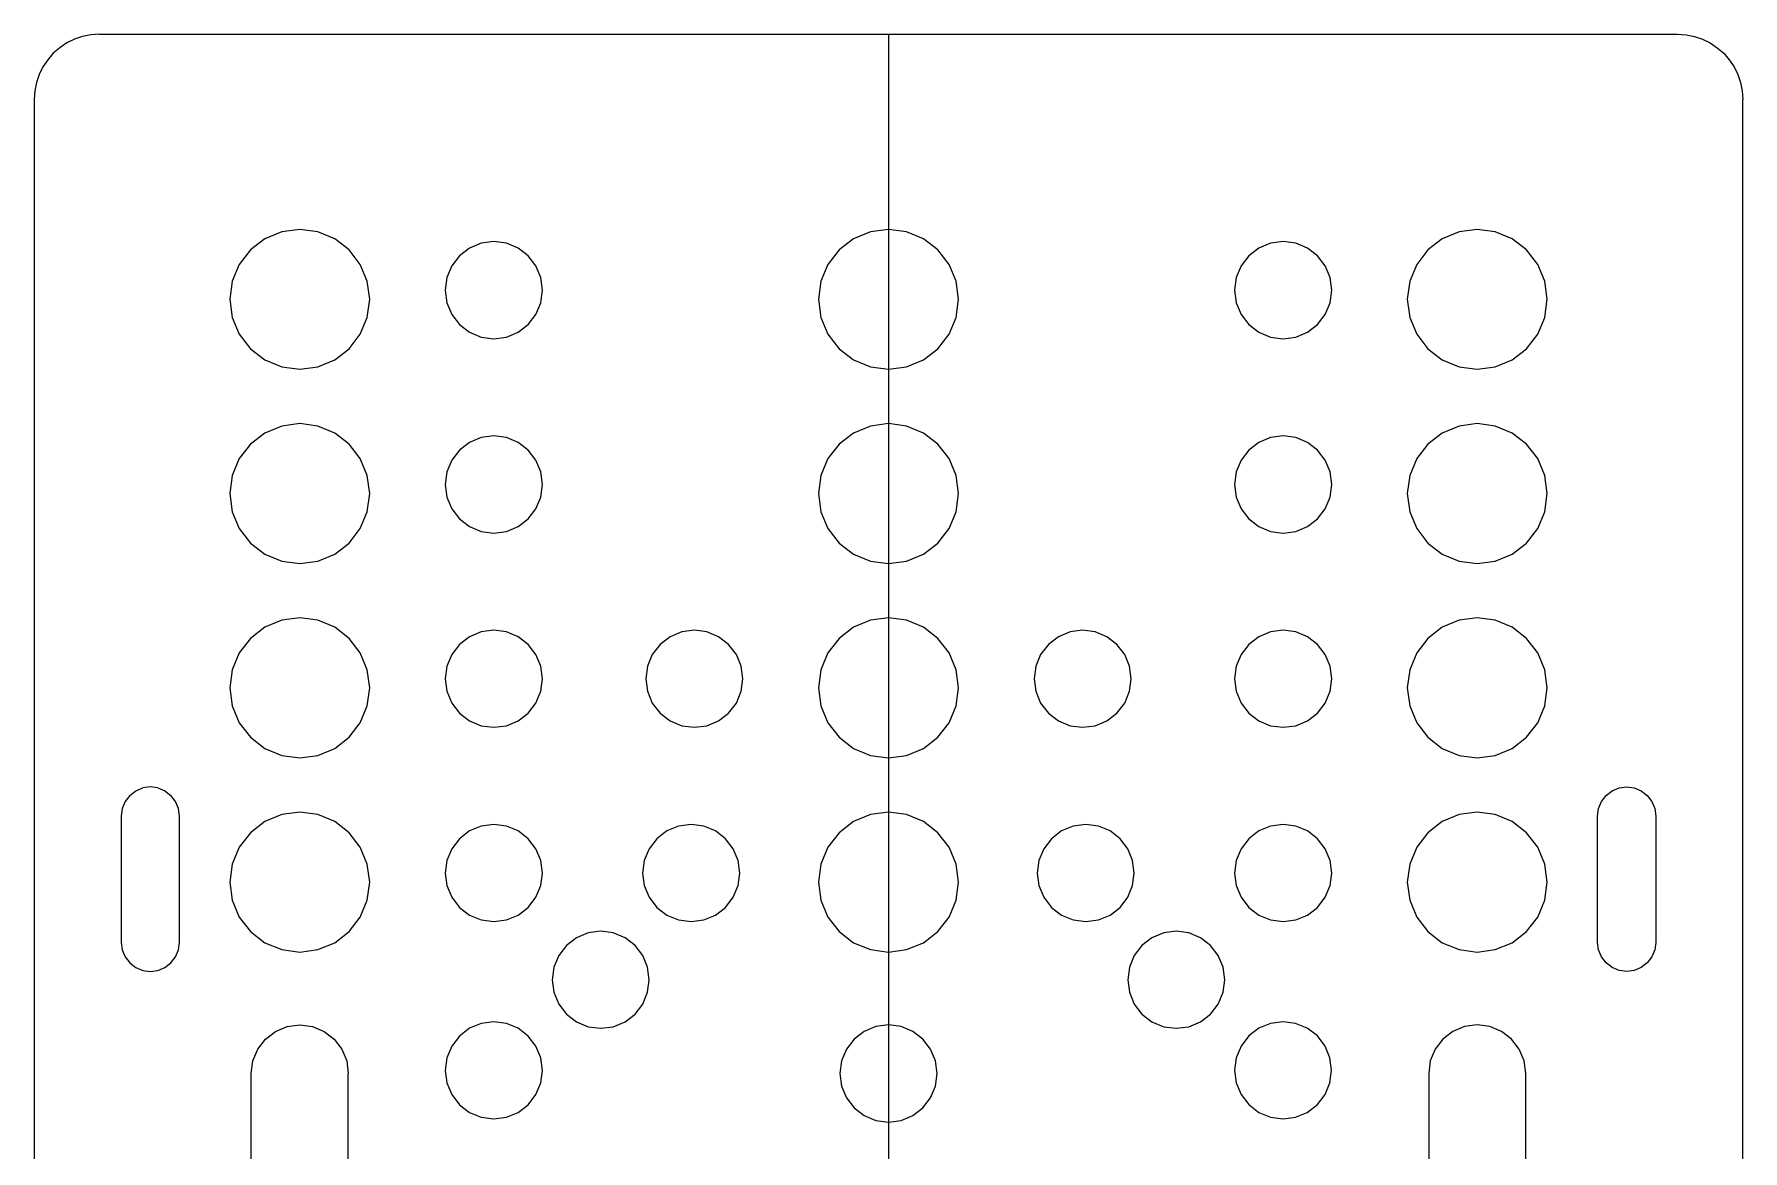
# Model space of a CAD drawing. Header units: millimetres. Extents: x -44 to 44, y -64 to 64.
# Drawn here: x -44 to 44, y 6 to 63.5 of the extents above; entities that cross this region are included whole.
import ezdxf

# ---------------------------------------------------------------- set-up
doc = ezdxf.new("R2010")
doc.units = ezdxf.units.MM
doc.layers.get('0').update_dxf_attribs({"linetype": 'CONTINUOUS'})

msp = doc.modelspace()

# ---------------------------------------------------------------- linework, layer by layer
for p, q in [((-41.508, 63.386), (-41.924, 63.244)), ((-41.076, 63.471), (-41.508, 63.386)), ((-40.637, 63.5), (-41.076, 63.471)), ((-40.637, 63.5), (40.637, 63.5)), ((0, 63.5), (0, -63.5)), ((40.637, 63.5), (41.076, 63.471)), ((41.076, 63.471), (41.508, 63.386)), ((41.508, 63.386), (41.924, 63.244)), ((-43.015, 62.515), (-43.305, 62.185)), ((-42.684, 62.805), (-43.015, 62.515)), ((-42.319, 63.05), (-42.684, 62.805)), ((-41.924, 63.244), (-42.319, 63.05)), ((41.924, 63.244), (42.319, 63.05)), ((42.319, 63.05), (42.684, 62.805)), ((42.684, 62.805), (43.015, 62.515)), ((43.015, 62.515), (43.305, 62.185)), ((-43.549, 61.819), (-43.744, 61.424)), ((-43.305, 62.185), (-43.549, 61.819)), ((43.305, 62.185), (43.549, 61.819)), ((43.549, 61.819), (43.744, 61.424)), ((-43.885, 61.008), (-43.971, 60.576)), ((-43.744, 61.424), (-43.885, 61.008)), ((43.744, 61.424), (43.885, 61.008)), ((43.885, 61.008), (43.971, 60.576)), ((-43.971, 60.576), (-44, 60.137)), ((-44, 60.137), (-44, -60.137)), ((43.971, 60.576), (44, 60.137)), ((44, -60.137), (44, 60.137)), ((-32.12, 52.97), (-32.866, 52.397)), ((-31.252, 53.329), (-32.12, 52.97)), ((-30.32, 53.452), (-31.252, 53.329)), ((-29.388, 53.329), (-30.32, 53.452)), ((-28.52, 52.97), (-29.388, 53.329)), ((-27.774, 52.397), (-28.52, 52.97)), ((-20.325, 52.82), (-20.972, 52.735)), ((-19.678, 52.735), (-20.325, 52.82)), ((-1.8, 52.97), (-2.546, 52.397)), ((-0.932, 53.329), (-1.8, 52.97)), ((0, 53.452), (-0.932, 53.329)), ((0.932, 53.329), (0, 53.452)), ((1.8, 52.97), (0.932, 53.329)), ((2.546, 52.397), (1.8, 52.97)), ((20.325, 52.825), (19.678, 52.74)), ((20.972, 52.74), (20.325, 52.825)), ((28.52, 52.97), (27.774, 52.397)), ((29.388, 53.329), (28.52, 52.97)), ((30.32, 53.452), (29.388, 53.329)), ((31.252, 53.329), (30.32, 53.452)), ((32.12, 52.97), (31.252, 53.329)), ((32.866, 52.397), (32.12, 52.97)), ((-32.866, 52.397), (-33.438, 51.652)), ((-27.202, 51.652), (-27.774, 52.397)), ((-22.093, 52.088), (-22.49, 51.57)), ((-21.575, 52.485), (-22.093, 52.088)), ((-20.972, 52.735), (-21.575, 52.485)), ((-19.075, 52.485), (-19.678, 52.735)), ((-18.557, 52.088), (-19.075, 52.485)), ((-18.16, 51.57), (-18.557, 52.088)), ((-2.546, 52.397), (-3.118, 51.652)), ((3.118, 51.652), (2.546, 52.397)), ((18.557, 52.093), (18.16, 51.575)), ((19.075, 52.49), (18.557, 52.093)), ((19.678, 52.74), (19.075, 52.49)), ((21.575, 52.49), (20.972, 52.74)), ((22.093, 52.093), (21.575, 52.49)), ((22.49, 51.575), (22.093, 52.093)), ((27.774, 52.397), (27.202, 51.652)), ((33.438, 51.652), (32.866, 52.397)), ((-33.438, 51.652), (-33.797, 50.784)), ((-26.843, 50.784), (-27.202, 51.652)), ((-22.49, 51.57), (-22.74, 50.967)), ((-17.91, 50.967), (-18.16, 51.57)), ((-3.118, 51.652), (-3.477, 50.784)), ((3.477, 50.784), (3.118, 51.652)), ((18.16, 51.575), (17.91, 50.972)), ((22.74, 50.972), (22.49, 51.575)), ((27.202, 51.652), (26.843, 50.784)), ((33.797, 50.784), (33.438, 51.652)), ((-33.797, 50.784), (-33.92, 49.852)), ((-26.72, 49.852), (-26.843, 50.784)), ((-22.74, 50.967), (-22.825, 50.32)), ((-22.825, 50.32), (-22.74, 49.673)), ((-17.825, 50.32), (-17.91, 50.967)), ((-17.91, 49.673), (-17.825, 50.32)), ((-3.477, 50.784), (-3.6, 49.852)), ((3.6, 49.852), (3.477, 50.784)), ((17.91, 50.972), (17.825, 50.325)), ((17.825, 50.325), (17.91, 49.678)), ((22.825, 50.325), (22.74, 50.972)), ((22.74, 49.678), (22.825, 50.325)), ((26.843, 50.784), (26.72, 49.852)), ((33.92, 49.852), (33.797, 50.784)), ((-33.92, 49.852), (-33.797, 48.92)), ((-26.843, 48.92), (-26.72, 49.852)), ((-22.74, 49.673), (-22.49, 49.07)), ((-18.16, 49.07), (-17.91, 49.673)), ((-3.6, 49.852), (-3.477, 48.92)), ((3.477, 48.92), (3.6, 49.852)), ((17.91, 49.678), (18.16, 49.075)), ((22.49, 49.075), (22.74, 49.678)), ((26.72, 49.852), (26.843, 48.92)), ((33.797, 48.92), (33.92, 49.852)), ((-33.797, 48.92), (-33.438, 48.052)), ((-27.202, 48.052), (-26.843, 48.92)), ((-22.49, 49.07), (-22.093, 48.552)), ((-22.093, 48.552), (-21.575, 48.155)), ((-19.075, 48.155), (-18.557, 48.552)), ((-18.557, 48.552), (-18.16, 49.07)), ((-3.477, 48.92), (-3.118, 48.052)), ((3.118, 48.052), (3.477, 48.92)), ((18.16, 49.075), (18.557, 48.557)), ((18.557, 48.557), (19.075, 48.16)), ((21.575, 48.16), (22.093, 48.557)), ((22.093, 48.557), (22.49, 49.075)), ((26.843, 48.92), (27.202, 48.052)), ((33.438, 48.052), (33.797, 48.92)), ((-33.438, 48.052), (-32.866, 47.306)), ((-27.774, 47.306), (-27.202, 48.052)), ((-21.575, 48.155), (-20.972, 47.905)), ((-20.972, 47.905), (-20.325, 47.82)), ((-20.325, 47.82), (-19.678, 47.905)), ((-19.678, 47.905), (-19.075, 48.155)), ((-3.118, 48.052), (-2.546, 47.306)), ((2.546, 47.306), (3.118, 48.052)), ((19.075, 48.16), (19.678, 47.91)), ((19.678, 47.91), (20.325, 47.825)), ((20.325, 47.825), (20.972, 47.91)), ((20.972, 47.91), (21.575, 48.16)), ((27.202, 48.052), (27.774, 47.306)), ((32.866, 47.306), (33.438, 48.052)), ((-32.866, 47.306), (-32.12, 46.734)), ((-32.12, 46.734), (-31.252, 46.375)), ((-29.388, 46.375), (-28.52, 46.734)), ((-28.52, 46.734), (-27.774, 47.306)), ((-2.546, 47.306), (-1.8, 46.734)), ((-1.8, 46.734), (-0.932, 46.375)), ((0.932, 46.375), (1.8, 46.734)), ((1.8, 46.734), (2.546, 47.306)), ((27.774, 47.306), (28.52, 46.734)), ((28.52, 46.734), (29.388, 46.375)), ((31.252, 46.375), (32.12, 46.734)), ((32.12, 46.734), (32.866, 47.306)), ((-31.252, 46.375), (-30.32, 46.252)), ((-30.32, 46.252), (-29.388, 46.375)), ((-0.932, 46.375), (0, 46.252)), ((0, 46.252), (0.932, 46.375)), ((29.388, 46.375), (30.32, 46.252)), ((30.32, 46.252), (31.252, 46.375)), ((-31.252, 43.329), (-32.12, 42.97)), ((-30.32, 43.452), (-31.252, 43.329)), ((-29.388, 43.329), (-30.32, 43.452)), ((-28.52, 42.97), (-29.388, 43.329)), ((-0.932, 43.329), (-1.8, 42.97)), ((0, 43.452), (-0.932, 43.329)), ((0.932, 43.329), (0, 43.452)), ((1.8, 42.97), (0.932, 43.329)), ((29.388, 43.329), (28.52, 42.97)), ((30.32, 43.452), (29.388, 43.329)), ((31.252, 43.329), (30.32, 43.452)), ((32.12, 42.97), (31.252, 43.329)), ((-32.866, 42.397), (-33.438, 41.652)), ((-32.12, 42.97), (-32.866, 42.397)), ((-27.774, 42.397), (-28.52, 42.97)), ((-27.202, 41.652), (-27.774, 42.397)), ((-21.575, 42.485), (-22.093, 42.088)), ((-20.972, 42.735), (-21.575, 42.485)), ((-20.325, 42.82), (-20.972, 42.735)), ((-19.678, 42.735), (-20.325, 42.82)), ((-19.075, 42.485), (-19.678, 42.735)), ((-18.557, 42.088), (-19.075, 42.485)), ((-2.546, 42.397), (-3.118, 41.652)), ((-1.8, 42.97), (-2.546, 42.397)), ((2.546, 42.397), (1.8, 42.97)), ((3.118, 41.652), (2.546, 42.397)), ((19.075, 42.485), (18.557, 42.088)), ((19.678, 42.735), (19.075, 42.485)), ((20.325, 42.82), (19.678, 42.735)), ((20.972, 42.735), (20.325, 42.82)), ((21.575, 42.485), (20.972, 42.735)), ((22.093, 42.088), (21.575, 42.485)), ((27.774, 42.397), (27.202, 41.652)), ((28.52, 42.97), (27.774, 42.397)), ((32.866, 42.397), (32.12, 42.97)), ((33.438, 41.652), (32.866, 42.397)), ((-33.438, 41.652), (-33.797, 40.784)), ((-26.843, 40.784), (-27.202, 41.652)), ((-22.49, 41.57), (-22.74, 40.967)), ((-22.093, 42.088), (-22.49, 41.57)), ((-18.16, 41.57), (-18.557, 42.088)), ((-17.91, 40.967), (-18.16, 41.57)), ((-3.118, 41.652), (-3.477, 40.784)), ((3.477, 40.784), (3.118, 41.652)), ((18.16, 41.57), (17.91, 40.967)), ((18.557, 42.088), (18.16, 41.57)), ((22.49, 41.57), (22.093, 42.088)), ((22.74, 40.967), (22.49, 41.57)), ((27.202, 41.652), (26.843, 40.784)), ((33.797, 40.784), (33.438, 41.652)), ((-33.797, 40.784), (-33.92, 39.852)), ((-26.72, 39.852), (-26.843, 40.784)), ((-22.74, 40.967), (-22.825, 40.32)), ((-17.825, 40.32), (-17.91, 40.967)), ((-3.477, 40.784), (-3.6, 39.852)), ((3.6, 39.852), (3.477, 40.784)), ((17.91, 40.967), (17.825, 40.32)), ((22.825, 40.32), (22.74, 40.967)), ((26.843, 40.784), (26.72, 39.852)), ((33.92, 39.852), (33.797, 40.784)), ((-33.92, 39.852), (-33.797, 38.92)), ((-26.843, 38.92), (-26.72, 39.852)), ((-22.825, 40.32), (-22.74, 39.673)), ((-22.74, 39.673), (-22.49, 39.07)), ((-18.16, 39.07), (-17.91, 39.673)), ((-17.91, 39.673), (-17.825, 40.32)), ((-3.6, 39.852), (-3.477, 38.92)), ((3.477, 38.92), (3.6, 39.852)), ((17.825, 40.32), (17.91, 39.673)), ((17.91, 39.673), (18.16, 39.07)), ((22.49, 39.07), (22.74, 39.673)), ((22.74, 39.673), (22.825, 40.32)), ((26.72, 39.852), (26.843, 38.92)), ((33.797, 38.92), (33.92, 39.852)), ((-33.797, 38.92), (-33.438, 38.052)), ((-27.202, 38.052), (-26.843, 38.92)), ((-22.49, 39.07), (-22.093, 38.552)), ((-18.557, 38.552), (-18.16, 39.07)), ((-3.477, 38.92), (-3.118, 38.052)), ((3.118, 38.052), (3.477, 38.92)), ((18.16, 39.07), (18.557, 38.552)), ((22.093, 38.552), (22.49, 39.07)), ((26.843, 38.92), (27.202, 38.052)), ((33.438, 38.052), (33.797, 38.92)), ((-33.438, 38.052), (-32.866, 37.306)), ((-27.774, 37.306), (-27.202, 38.052)), ((-22.093, 38.552), (-21.575, 38.155)), ((-21.575, 38.155), (-20.972, 37.905)), ((-20.972, 37.905), (-20.325, 37.82)), ((-20.325, 37.82), (-19.678, 37.905)), ((-19.678, 37.905), (-19.075, 38.155)), ((-19.075, 38.155), (-18.557, 38.552)), ((-3.118, 38.052), (-2.546, 37.306)), ((2.546, 37.306), (3.118, 38.052)), ((18.557, 38.552), (19.075, 38.155)), ((19.075, 38.155), (19.678, 37.905)), ((19.678, 37.905), (20.325, 37.82)), ((20.325, 37.82), (20.972, 37.905)), ((20.972, 37.905), (21.575, 38.155)), ((21.575, 38.155), (22.093, 38.552)), ((27.202, 38.052), (27.774, 37.306)), ((32.866, 37.306), (33.438, 38.052)), ((-32.866, 37.306), (-32.12, 36.734)), ((-28.52, 36.734), (-27.774, 37.306)), ((-2.546, 37.306), (-1.8, 36.734)), ((1.8, 36.734), (2.546, 37.306)), ((27.774, 37.306), (28.52, 36.734)), ((32.12, 36.734), (32.866, 37.306)), ((-32.12, 36.734), (-31.252, 36.375)), ((-31.252, 36.375), (-30.32, 36.252)), ((-30.32, 36.252), (-29.388, 36.375)), ((-29.388, 36.375), (-28.52, 36.734)), ((-1.8, 36.734), (-0.932, 36.375)), ((-0.932, 36.375), (0, 36.252)), ((0, 36.252), (0.932, 36.375)), ((0.932, 36.375), (1.8, 36.734)), ((28.52, 36.734), (29.388, 36.375)), ((29.388, 36.375), (30.32, 36.252)), ((30.32, 36.252), (31.252, 36.375)), ((31.252, 36.375), (32.12, 36.734)), ((-30.32, 33.452), (-31.252, 33.329)), ((-29.388, 33.329), (-30.32, 33.452)), ((0, 33.452), (-0.932, 33.329)), ((0.932, 33.329), (0, 33.452)), ((30.32, 33.452), (29.388, 33.329)), ((31.252, 33.329), (30.32, 33.452)), ((-32.12, 32.97), (-32.866, 32.397)), ((-31.252, 33.329), (-32.12, 32.97)), ((-28.52, 32.97), (-29.388, 33.329)), ((-27.774, 32.397), (-28.52, 32.97)), ((-20.972, 32.735), (-21.575, 32.485)), ((-20.325, 32.82), (-20.972, 32.735)), ((-19.678, 32.735), (-20.325, 32.82)), ((-19.075, 32.485), (-19.678, 32.735)), ((-10.647, 32.735), (-11.25, 32.485)), ((-10, 32.82), (-10.647, 32.735)), ((-9.353, 32.735), (-10, 32.82)), ((-8.75, 32.485), (-9.353, 32.735)), ((-1.8, 32.97), (-2.546, 32.397)), ((-0.932, 33.329), (-1.8, 32.97)), ((1.8, 32.97), (0.932, 33.329)), ((2.546, 32.397), (1.8, 32.97)), ((9.353, 32.735), (8.75, 32.485)), ((10, 32.82), (9.353, 32.735)), ((10.647, 32.735), (10, 32.82)), ((11.25, 32.485), (10.647, 32.735)), ((19.678, 32.735), (19.075, 32.485)), ((20.325, 32.82), (19.678, 32.735)), ((20.972, 32.735), (20.325, 32.82)), ((21.575, 32.485), (20.972, 32.735)), ((28.52, 32.97), (27.774, 32.397)), ((29.388, 33.329), (28.52, 32.97)), ((32.12, 32.97), (31.252, 33.329)), ((32.866, 32.397), (32.12, 32.97)), ((-32.866, 32.397), (-33.438, 31.652)), ((-27.202, 31.652), (-27.774, 32.397)), ((-22.093, 32.088), (-22.49, 31.57)), ((-21.575, 32.485), (-22.093, 32.088)), ((-18.557, 32.088), (-19.075, 32.485)), ((-18.16, 31.57), (-18.557, 32.088)), ((-11.768, 32.088), (-12.165, 31.57)), ((-11.25, 32.485), (-11.768, 32.088)), ((-8.232, 32.088), (-8.75, 32.485)), ((-7.835, 31.57), (-8.232, 32.088)), ((-2.546, 32.397), (-3.118, 31.652)), ((3.118, 31.652), (2.546, 32.397)), ((8.232, 32.088), (7.835, 31.57)), ((8.75, 32.485), (8.232, 32.088)), ((11.768, 32.088), (11.25, 32.485)), ((12.165, 31.57), (11.768, 32.088)), ((18.557, 32.088), (18.16, 31.57)), ((19.075, 32.485), (18.557, 32.088)), ((22.093, 32.088), (21.575, 32.485)), ((22.49, 31.57), (22.093, 32.088)), ((27.774, 32.397), (27.202, 31.652)), ((33.438, 31.652), (32.866, 32.397)), ((-33.438, 31.652), (-33.797, 30.784)), ((-26.843, 30.784), (-27.202, 31.652)), ((-22.74, 30.967), (-22.825, 30.32)), ((-22.49, 31.57), (-22.74, 30.967)), ((-17.91, 30.967), (-18.16, 31.57)), ((-17.825, 30.32), (-17.91, 30.967)), ((-12.415, 30.967), (-12.5, 30.32)), ((-12.165, 31.57), (-12.415, 30.967)), ((-7.585, 30.967), (-7.835, 31.57)), ((-7.5, 30.32), (-7.585, 30.967)), ((-3.118, 31.652), (-3.477, 30.784)), ((3.477, 30.784), (3.118, 31.652)), ((7.585, 30.967), (7.5, 30.32)), ((7.835, 31.57), (7.585, 30.967)), ((12.415, 30.967), (12.165, 31.57)), ((12.5, 30.32), (12.415, 30.967)), ((17.91, 30.967), (17.825, 30.32)), ((18.16, 31.57), (17.91, 30.967)), ((22.74, 30.967), (22.49, 31.57)), ((22.825, 30.32), (22.74, 30.967)), ((27.202, 31.652), (26.843, 30.784)), ((33.797, 30.784), (33.438, 31.652)), ((-33.797, 30.784), (-33.92, 29.852)), ((-26.72, 29.852), (-26.843, 30.784)), ((-22.825, 30.32), (-22.74, 29.673)), ((-17.91, 29.673), (-17.825, 30.32)), ((-12.5, 30.32), (-12.415, 29.673)), ((-7.585, 29.673), (-7.5, 30.32)), ((-3.477, 30.784), (-3.6, 29.852)), ((3.6, 29.852), (3.477, 30.784)), ((7.5, 30.32), (7.585, 29.673)), ((12.415, 29.673), (12.5, 30.32)), ((17.825, 30.32), (17.91, 29.673)), ((22.74, 29.673), (22.825, 30.32)), ((26.843, 30.784), (26.72, 29.852)), ((33.92, 29.852), (33.797, 30.784)), ((-33.92, 29.852), (-33.797, 28.92)), ((-26.843, 28.92), (-26.72, 29.852)), ((-22.74, 29.673), (-22.49, 29.07)), ((-22.49, 29.07), (-22.093, 28.552)), ((-18.557, 28.552), (-18.16, 29.07)), ((-18.16, 29.07), (-17.91, 29.673)), ((-12.415, 29.673), (-12.165, 29.07)), ((-12.165, 29.07), (-11.768, 28.552)), ((-8.232, 28.552), (-7.835, 29.07)), ((-7.835, 29.07), (-7.585, 29.673)), ((-3.6, 29.852), (-3.477, 28.92)), ((3.477, 28.92), (3.6, 29.852)), ((7.585, 29.673), (7.835, 29.07)), ((7.835, 29.07), (8.232, 28.552)), ((11.768, 28.552), (12.165, 29.07)), ((12.165, 29.07), (12.415, 29.673)), ((17.91, 29.673), (18.16, 29.07)), ((18.16, 29.07), (18.557, 28.552)), ((22.093, 28.552), (22.49, 29.07)), ((22.49, 29.07), (22.74, 29.673)), ((26.72, 29.852), (26.843, 28.92)), ((33.797, 28.92), (33.92, 29.852)), ((-33.797, 28.92), (-33.438, 28.052)), ((-27.202, 28.052), (-26.843, 28.92)), ((-22.093, 28.552), (-21.575, 28.155)), ((-19.075, 28.155), (-18.557, 28.552)), ((-11.768, 28.552), (-11.25, 28.155)), ((-8.75, 28.155), (-8.232, 28.552)), ((-3.477, 28.92), (-3.118, 28.052)), ((3.118, 28.052), (3.477, 28.92)), ((8.232, 28.552), (8.75, 28.155)), ((11.25, 28.155), (11.768, 28.552)), ((18.557, 28.552), (19.075, 28.155)), ((21.575, 28.155), (22.093, 28.552)), ((26.843, 28.92), (27.202, 28.052)), ((33.438, 28.052), (33.797, 28.92)), ((-33.438, 28.052), (-32.866, 27.306)), ((-32.866, 27.306), (-32.12, 26.734)), ((-28.52, 26.734), (-27.774, 27.306)), ((-27.774, 27.306), (-27.202, 28.052)), ((-21.575, 28.155), (-20.972, 27.905)), ((-20.972, 27.905), (-20.325, 27.82)), ((-20.325, 27.82), (-19.678, 27.905)), ((-19.678, 27.905), (-19.075, 28.155)), ((-11.25, 28.155), (-10.647, 27.905)), ((-10.647, 27.905), (-10, 27.82)), ((-10, 27.82), (-9.353, 27.905)), ((-9.353, 27.905), (-8.75, 28.155)), ((-3.118, 28.052), (-2.546, 27.306)), ((-2.546, 27.306), (-1.8, 26.734)), ((1.8, 26.734), (2.546, 27.306)), ((2.546, 27.306), (3.118, 28.052)), ((8.75, 28.155), (9.353, 27.905)), ((9.353, 27.905), (10, 27.82)), ((10, 27.82), (10.647, 27.905)), ((10.647, 27.905), (11.25, 28.155)), ((19.075, 28.155), (19.678, 27.905)), ((19.678, 27.905), (20.325, 27.82)), ((20.325, 27.82), (20.972, 27.905)), ((20.972, 27.905), (21.575, 28.155)), ((27.202, 28.052), (27.774, 27.306)), ((27.774, 27.306), (28.52, 26.734)), ((32.12, 26.734), (32.866, 27.306)), ((32.866, 27.306), (33.438, 28.052)), ((-32.12, 26.734), (-31.252, 26.375)), ((-29.388, 26.375), (-28.52, 26.734)), ((-1.8, 26.734), (-0.932, 26.375)), ((0.932, 26.375), (1.8, 26.734)), ((28.52, 26.734), (29.388, 26.375)), ((31.252, 26.375), (32.12, 26.734)), ((-31.252, 26.375), (-30.32, 26.252)), ((-30.32, 26.252), (-29.388, 26.375)), ((-0.932, 26.375), (0, 26.252)), ((0, 26.252), (0.932, 26.375)), ((29.388, 26.375), (30.32, 26.252)), ((30.32, 26.252), (31.252, 26.375)), ((-38.77, 24.549), (-38.408, 24.699)), ((-38.02, 24.75), (-38.408, 24.699)), ((-37.632, 24.699), (-38.02, 24.75)), ((-37.632, 24.699), (-37.27, 24.549)), ((37.27, 24.549), (37.632, 24.699)), ((37.632, 24.699), (38.02, 24.75)), ((38.02, 24.75), (38.408, 24.699)), ((38.408, 24.699), (38.77, 24.549)), ((-39.319, 24), (-39.469, 23.638)), ((-39.081, 24.311), (-39.319, 24)), ((-39.081, 24.311), (-38.77, 24.549)), ((-37.27, 24.549), (-36.959, 24.311)), ((-36.721, 24), (-36.959, 24.311)), ((-36.571, 23.638), (-36.721, 24)), ((36.571, 23.638), (36.721, 24)), ((36.721, 24), (36.959, 24.311)), ((36.959, 24.311), (37.27, 24.549)), ((38.77, 24.549), (39.081, 24.311)), ((39.081, 24.311), (39.319, 24)), ((39.319, 24), (39.469, 23.638)), ((-39.469, 23.638), (-39.52, 23.25)), ((-39.52, 23.25), (-39.52, 16.75)), ((-36.52, 23.25), (-36.571, 23.638)), ((-36.52, 16.75), (-36.52, 23.25)), ((-32.12, 22.97), (-32.866, 22.397)), ((-31.252, 23.329), (-32.12, 22.97)), ((-30.32, 23.452), (-31.252, 23.329)), ((-29.388, 23.329), (-30.32, 23.452)), ((-28.52, 22.97), (-29.388, 23.329)), ((-27.774, 22.397), (-28.52, 22.97)), ((-1.8, 22.97), (-2.546, 22.397)), ((-0.932, 23.329), (-1.8, 22.97)), ((0, 23.452), (-0.932, 23.329)), ((0.932, 23.329), (0, 23.452)), ((1.8, 22.97), (0.932, 23.329)), ((2.546, 22.397), (1.8, 22.97)), ((28.52, 22.97), (27.774, 22.397)), ((29.388, 23.329), (28.52, 22.97)), ((30.32, 23.452), (29.388, 23.329)), ((31.252, 23.329), (30.32, 23.452)), ((32.12, 22.97), (31.252, 23.329)), ((32.866, 22.397), (32.12, 22.97)), ((36.52, 23.25), (36.571, 23.638)), ((36.52, 16.75), (36.52, 23.25)), ((39.469, 23.638), (39.52, 23.25)), ((39.52, 23.25), (39.52, 16.75)), ((-32.866, 22.397), (-33.438, 21.652)), ((-27.202, 21.652), (-27.774, 22.397)), ((-22.093, 22.088), (-22.49, 21.57)), ((-21.575, 22.485), (-22.093, 22.088)), ((-20.972, 22.735), (-21.575, 22.485)), ((-20.325, 22.82), (-20.972, 22.735)), ((-19.678, 22.735), (-20.325, 22.82)), ((-19.075, 22.485), (-19.678, 22.735)), ((-18.557, 22.088), (-19.075, 22.485)), ((-18.16, 21.57), (-18.557, 22.088)), ((-11.933, 22.088), (-12.33, 21.57)), ((-11.415, 22.485), (-11.933, 22.088)), ((-10.812, 22.735), (-11.415, 22.485)), ((-10.165, 22.82), (-10.812, 22.735)), ((-9.518, 22.735), (-10.165, 22.82)), ((-8.915, 22.485), (-9.518, 22.735)), ((-8.397, 22.088), (-8.915, 22.485)), ((-8, 21.57), (-8.397, 22.088)), ((-2.546, 22.397), (-3.118, 21.652)), ((3.118, 21.652), (2.546, 22.397)), ((8.392, 22.088), (7.995, 21.57)), ((8.91, 22.485), (8.392, 22.088)), ((9.513, 22.735), (8.91, 22.485)), ((10.16, 22.82), (9.513, 22.735)), ((10.807, 22.735), (10.16, 22.82)), ((11.41, 22.485), (10.807, 22.735)), ((11.928, 22.088), (11.41, 22.485)), ((12.325, 21.57), (11.928, 22.088)), ((18.557, 22.088), (18.16, 21.57)), ((19.075, 22.485), (18.557, 22.088)), ((19.678, 22.735), (19.075, 22.485)), ((20.325, 22.82), (19.678, 22.735)), ((20.972, 22.735), (20.325, 22.82)), ((21.575, 22.485), (20.972, 22.735)), ((22.093, 22.088), (21.575, 22.485)), ((22.49, 21.57), (22.093, 22.088)), ((27.774, 22.397), (27.202, 21.652)), ((33.438, 21.652), (32.866, 22.397)), ((-33.438, 21.652), (-33.797, 20.784)), ((-26.843, 20.784), (-27.202, 21.652)), ((-22.49, 21.57), (-22.74, 20.967)), ((-17.91, 20.967), (-18.16, 21.57)), ((-12.33, 21.57), (-12.58, 20.967)), ((-7.75, 20.967), (-8, 21.57)), ((-3.118, 21.652), (-3.477, 20.784)), ((3.477, 20.784), (3.118, 21.652)), ((7.995, 21.57), (7.745, 20.967)), ((12.575, 20.967), (12.325, 21.57)), ((18.16, 21.57), (17.91, 20.967)), ((22.74, 20.967), (22.49, 21.57)), ((27.202, 21.652), (26.843, 20.784)), ((33.797, 20.784), (33.438, 21.652)), ((-33.797, 20.784), (-33.92, 19.852)), ((-26.72, 19.852), (-26.843, 20.784)), ((-22.74, 20.967), (-22.825, 20.32)), ((-22.825, 20.32), (-22.74, 19.673)), ((-17.825, 20.32), (-17.91, 20.967)), ((-17.91, 19.673), (-17.825, 20.32)), ((-12.58, 20.967), (-12.665, 20.32)), ((-12.665, 20.32), (-12.58, 19.673)), ((-7.665, 20.32), (-7.75, 20.967)), ((-7.75, 19.673), (-7.665, 20.32)), ((-3.477, 20.784), (-3.6, 19.852)), ((3.6, 19.852), (3.477, 20.784)), ((7.745, 20.967), (7.66, 20.32)), ((7.66, 20.32), (7.745, 19.673)), ((12.66, 20.32), (12.575, 20.967)), ((12.575, 19.673), (12.66, 20.32)), ((17.91, 20.967), (17.825, 20.32)), ((17.825, 20.32), (17.91, 19.673)), ((22.825, 20.32), (22.74, 20.967)), ((22.74, 19.673), (22.825, 20.32)), ((26.843, 20.784), (26.72, 19.852)), ((33.92, 19.852), (33.797, 20.784)), ((-33.92, 19.852), (-33.797, 18.92)), ((-26.843, 18.92), (-26.72, 19.852)), ((-22.74, 19.673), (-22.49, 19.07)), ((-18.16, 19.07), (-17.91, 19.673)), ((-12.58, 19.673), (-12.33, 19.07)), ((-8, 19.07), (-7.75, 19.673)), ((-3.6, 19.852), (-3.477, 18.92)), ((3.477, 18.92), (3.6, 19.852)), ((7.745, 19.673), (7.995, 19.07)), ((12.325, 19.07), (12.575, 19.673)), ((17.91, 19.673), (18.16, 19.07)), ((22.49, 19.07), (22.74, 19.673)), ((26.72, 19.852), (26.843, 18.92)), ((33.797, 18.92), (33.92, 19.852)), ((-33.797, 18.92), (-33.438, 18.052)), ((-27.202, 18.052), (-26.843, 18.92)), ((-22.49, 19.07), (-22.093, 18.552)), ((-22.093, 18.552), (-21.575, 18.155)), ((-19.075, 18.155), (-18.557, 18.552)), ((-18.557, 18.552), (-18.16, 19.07)), ((-12.33, 19.07), (-11.933, 18.552)), ((-11.933, 18.552), (-11.415, 18.155)), ((-8.915, 18.155), (-8.397, 18.552)), ((-8.397, 18.552), (-8, 19.07)), ((-3.477, 18.92), (-3.118, 18.052)), ((3.118, 18.052), (3.477, 18.92)), ((7.995, 19.07), (8.392, 18.552)), ((8.392, 18.552), (8.91, 18.155)), ((11.41, 18.155), (11.928, 18.552)), ((11.928, 18.552), (12.325, 19.07)), ((18.16, 19.07), (18.557, 18.552)), ((18.557, 18.552), (19.075, 18.155)), ((21.575, 18.155), (22.093, 18.552)), ((22.093, 18.552), (22.49, 19.07)), ((26.843, 18.92), (27.202, 18.052)), ((33.438, 18.052), (33.797, 18.92)), ((-33.438, 18.052), (-32.866, 17.306)), ((-27.774, 17.306), (-27.202, 18.052)), ((-21.575, 18.155), (-20.972, 17.905)), ((-20.972, 17.905), (-20.325, 17.82)), ((-20.325, 17.82), (-19.678, 17.905)), ((-19.678, 17.905), (-19.075, 18.155)), ((-11.415, 18.155), (-10.812, 17.905)), ((-10.812, 17.905), (-10.165, 17.82)), ((-10.165, 17.82), (-9.518, 17.905)), ((-9.518, 17.905), (-8.915, 18.155)), ((-3.118, 18.052), (-2.546, 17.306)), ((2.546, 17.306), (3.118, 18.052)), ((8.91, 18.155), (9.513, 17.905)), ((9.513, 17.905), (10.16, 17.82)), ((10.16, 17.82), (10.807, 17.905)), ((10.807, 17.905), (11.41, 18.155)), ((19.075, 18.155), (19.678, 17.905)), ((19.678, 17.905), (20.325, 17.82)), ((20.325, 17.82), (20.972, 17.905)), ((20.972, 17.905), (21.575, 18.155)), ((27.202, 18.052), (27.774, 17.306)), ((32.866, 17.306), (33.438, 18.052)), ((-39.52, 16.75), (-39.469, 16.362)), ((-36.571, 16.362), (-36.52, 16.75)), ((-32.866, 17.306), (-32.12, 16.734)), ((-32.12, 16.734), (-31.252, 16.375)), ((-29.388, 16.375), (-28.52, 16.734)), ((-28.52, 16.734), (-27.774, 17.306)), ((-16.07, 16.99), (-16.588, 16.593)), ((-15.467, 17.24), (-16.07, 16.99)), ((-14.82, 17.325), (-15.467, 17.24)), ((-14.173, 17.24), (-14.82, 17.325)), ((-13.57, 16.99), (-14.173, 17.24)), ((-13.052, 16.593), (-13.57, 16.99)), ((-2.546, 17.306), (-1.8, 16.734)), ((-1.8, 16.734), (-0.932, 16.375)), ((0.932, 16.375), (1.8, 16.734)), ((1.8, 16.734), (2.546, 17.306)), ((13.57, 16.99), (13.052, 16.593)), ((14.173, 17.24), (13.57, 16.99)), ((14.82, 17.325), (14.173, 17.24)), ((15.467, 17.24), (14.82, 17.325)), ((16.07, 16.99), (15.467, 17.24)), ((16.588, 16.593), (16.07, 16.99)), ((27.774, 17.306), (28.52, 16.734)), ((28.52, 16.734), (29.388, 16.375)), ((31.252, 16.375), (32.12, 16.734)), ((32.12, 16.734), (32.866, 17.306)), ((36.571, 16.362), (36.52, 16.75)), ((39.52, 16.75), (39.469, 16.362)), ((-39.469, 16.362), (-39.319, 16)), ((-39.319, 16), (-39.081, 15.689)), ((-36.959, 15.689), (-36.721, 16)), ((-36.721, 16), (-36.571, 16.362)), ((-31.252, 16.375), (-30.32, 16.252)), ((-30.32, 16.252), (-29.388, 16.375)), ((-16.985, 16.075), (-17.235, 15.472)), ((-16.588, 16.593), (-16.985, 16.075)), ((-12.655, 16.075), (-13.052, 16.593)), ((-12.405, 15.472), (-12.655, 16.075)), ((-0.932, 16.375), (0, 16.252)), ((0, 16.252), (0.932, 16.375)), ((12.655, 16.075), (12.405, 15.472)), ((13.052, 16.593), (12.655, 16.075)), ((16.985, 16.075), (16.588, 16.593)), ((17.235, 15.472), (16.985, 16.075)), ((29.388, 16.375), (30.32, 16.252)), ((30.32, 16.252), (31.252, 16.375)), ((36.721, 16), (36.571, 16.362)), ((36.959, 15.689), (36.721, 16)), ((39.319, 16), (39.081, 15.689)), ((39.469, 16.362), (39.319, 16)), ((-39.081, 15.689), (-38.77, 15.451)), ((-38.77, 15.451), (-38.408, 15.301)), ((-38.408, 15.301), (-38.02, 15.25)), ((-38.02, 15.25), (-37.632, 15.301)), ((-37.632, 15.301), (-37.27, 15.451)), ((-37.27, 15.451), (-36.959, 15.689)), ((-17.235, 15.472), (-17.32, 14.825)), ((-12.32, 14.825), (-12.405, 15.472)), ((12.405, 15.472), (12.32, 14.825)), ((17.32, 14.825), (17.235, 15.472)), ((37.27, 15.451), (36.959, 15.689)), ((37.632, 15.301), (37.27, 15.451)), ((38.02, 15.25), (37.632, 15.301)), ((38.408, 15.301), (38.02, 15.25)), ((38.77, 15.451), (38.408, 15.301)), ((39.081, 15.689), (38.77, 15.451)), ((-17.32, 14.825), (-17.235, 14.178)), ((-17.235, 14.178), (-16.985, 13.575)), ((-12.655, 13.575), (-12.405, 14.178)), ((-12.405, 14.178), (-12.32, 14.825)), ((12.32, 14.825), (12.405, 14.178)), ((12.405, 14.178), (12.655, 13.575)), ((16.985, 13.575), (17.235, 14.178)), ((17.235, 14.178), (17.32, 14.825)), ((-16.985, 13.575), (-16.588, 13.057)), ((-13.052, 13.057), (-12.655, 13.575)), ((12.655, 13.575), (13.052, 13.057)), ((16.588, 13.057), (16.985, 13.575)), ((-31.57, 12.165), (-30.967, 12.415)), ((-30.967, 12.415), (-30.32, 12.5)), ((-30.32, 12.5), (-29.673, 12.415)), ((-29.673, 12.415), (-29.07, 12.165)), ((-21.575, 12.327), (-22.093, 11.93)), ((-20.972, 12.577), (-21.575, 12.327)), ((-20.325, 12.662), (-20.972, 12.577)), ((-19.678, 12.577), (-20.325, 12.662)), ((-19.075, 12.327), (-19.678, 12.577)), ((-18.557, 11.93), (-19.075, 12.327)), ((-16.588, 13.057), (-16.07, 12.66)), ((-16.07, 12.66), (-15.467, 12.41)), ((-15.467, 12.41), (-14.82, 12.325)), ((-14.82, 12.325), (-14.173, 12.41)), ((-14.173, 12.41), (-13.57, 12.66)), ((-13.57, 12.66), (-13.052, 13.057)), ((-0.647, 12.415), (-1.25, 12.165)), ((0, 12.5), (-0.647, 12.415)), ((0.647, 12.415), (0, 12.5)), ((1.25, 12.165), (0.647, 12.415)), ((13.052, 13.057), (13.57, 12.66)), ((13.57, 12.66), (14.173, 12.41)), ((14.173, 12.41), (14.82, 12.325)), ((14.82, 12.325), (15.467, 12.41)), ((15.467, 12.41), (16.07, 12.66)), ((16.07, 12.66), (16.588, 13.057)), ((19.07, 12.33), (18.552, 11.932)), ((19.673, 12.579), (19.07, 12.33)), ((20.32, 12.665), (19.673, 12.579)), ((20.967, 12.579), (20.32, 12.665)), ((21.57, 12.33), (20.967, 12.579)), ((22.088, 11.932), (21.57, 12.33)), ((29.673, 12.415), (29.07, 12.165)), ((30.32, 12.5), (29.673, 12.415)), ((30.967, 12.415), (30.32, 12.5)), ((31.57, 12.165), (30.967, 12.415)), ((-32.485, 11.25), (-32.088, 11.768)), ((-32.088, 11.768), (-31.57, 12.165)), ((-29.07, 12.165), (-28.552, 11.768)), ((-28.552, 11.768), (-28.155, 11.25)), ((-22.093, 11.93), (-22.49, 11.412)), ((-18.16, 11.412), (-18.557, 11.93)), ((-1.768, 11.768), (-2.165, 11.25)), ((-1.25, 12.165), (-1.768, 11.768)), ((1.768, 11.768), (1.25, 12.165)), ((2.165, 11.25), (1.768, 11.768)), ((18.552, 11.932), (18.155, 11.415)), ((22.485, 11.415), (22.088, 11.932)), ((28.552, 11.768), (28.155, 11.25)), ((29.07, 12.165), (28.552, 11.768)), ((32.088, 11.768), (31.57, 12.165)), ((32.485, 11.25), (32.088, 11.768)), ((-32.82, 10), (-32.735, 10.647)), ((-32.735, 10.647), (-32.485, 11.25)), ((-28.155, 11.25), (-27.905, 10.647)), ((-27.905, 10.647), (-27.82, 10)), ((-22.74, 10.809), (-22.825, 10.162)), ((-22.49, 11.412), (-22.74, 10.809)), ((-17.91, 10.809), (-18.16, 11.412)), ((-17.825, 10.162), (-17.91, 10.809)), ((-2.415, 10.647), (-2.5, 10)), ((-2.165, 11.25), (-2.415, 10.647)), ((2.415, 10.647), (2.165, 11.25)), ((2.5, 10), (2.415, 10.647)), ((17.905, 10.812), (17.82, 10.165)), ((18.155, 11.415), (17.905, 10.812)), ((22.735, 10.812), (22.485, 11.415)), ((22.82, 10.165), (22.735, 10.812)), ((27.905, 10.647), (27.82, 10)), ((28.155, 11.25), (27.905, 10.647)), ((32.735, 10.647), (32.485, 11.25)), ((32.82, 10), (32.735, 10.647)), ((-32.82, -10), (-32.82, 10)), ((-27.82, -10), (-27.82, 10)), ((-22.825, 10.162), (-22.74, 9.515)), ((-17.91, 9.515), (-17.825, 10.162)), ((-2.5, 10), (-2.415, 9.353)), ((2.415, 9.353), (2.5, 10)), ((17.82, 10.165), (17.905, 9.518)), ((22.735, 9.518), (22.82, 10.165)), ((27.82, 10), (27.82, -10)), ((32.82, -10), (32.82, 10)), ((-22.74, 9.515), (-22.49, 8.912)), ((-22.49, 8.912), (-22.093, 8.395)), ((-18.557, 8.395), (-18.16, 8.912)), ((-18.16, 8.912), (-17.91, 9.515)), ((-2.415, 9.353), (-2.165, 8.75)), ((2.165, 8.75), (2.415, 9.353)), ((17.905, 9.518), (18.155, 8.915)), ((18.155, 8.915), (18.552, 8.397)), ((22.088, 8.397), (22.485, 8.915)), ((22.485, 8.915), (22.735, 9.518)), ((-22.093, 8.395), (-21.575, 7.997)), ((-21.575, 7.997), (-20.972, 7.748)), ((-19.678, 7.748), (-19.075, 7.997)), ((-19.075, 7.997), (-18.557, 8.395)), ((-2.165, 8.75), (-1.768, 8.232)), ((-1.768, 8.232), (-1.25, 7.835)), ((1.25, 7.835), (1.768, 8.232)), ((1.768, 8.232), (2.165, 8.75)), ((18.552, 8.397), (19.07, 8)), ((19.07, 8), (19.673, 7.75)), ((20.967, 7.75), (21.57, 8)), ((21.57, 8), (22.088, 8.397)), ((-20.972, 7.748), (-20.325, 7.662)), ((-20.325, 7.662), (-19.678, 7.748)), ((-1.25, 7.835), (-0.647, 7.585)), ((-0.647, 7.585), (0, 7.5)), ((0, 7.5), (0.647, 7.585)), ((0.647, 7.585), (1.25, 7.835)), ((19.673, 7.75), (20.32, 7.665)), ((20.32, 7.665), (20.967, 7.75))]:
    msp.add_line(p, q)

doc.saveas('drawing.dxf')
